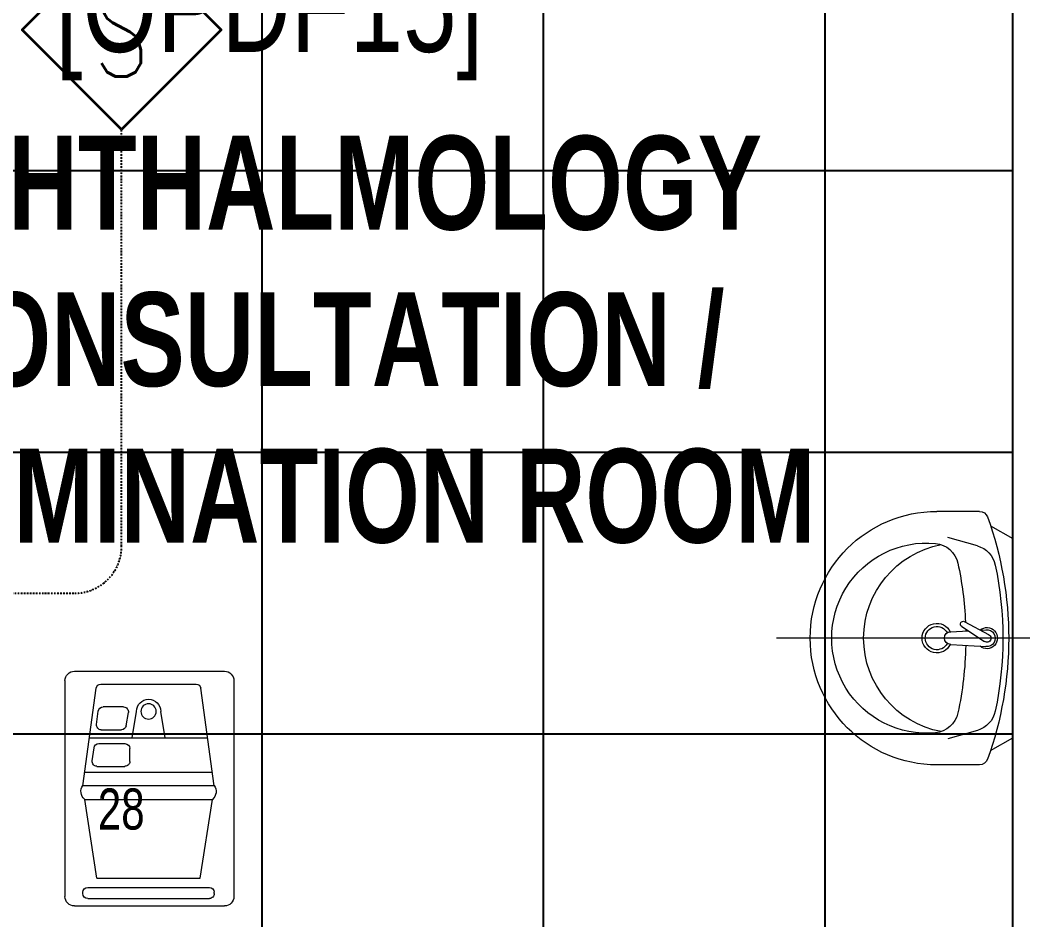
# Model space of a CAD drawing. Extents: x -12260 to 57327, y -29287 to 19916.
# Drawn here: x 18161 to 20312, y -12626 to -10710 of the extents above; entities that cross this region are included whole.
import ezdxf
from ezdxf.enums import TextEntityAlignment as Align

# ---------------------------------------------------------------- set-up
doc = ezdxf.new("R2010")
doc.units = 0
doc.header["$LTSCALE"] = 0.25
doc.linetypes.add('DASHDOT', pattern=[25.4, 12.7, -6.35, 0, -6.35])
for name, color, linetype, lineweight in [('01-First Floor$0$72_EGR_BASE_TEXT', 252, 'Continuous', 5), ('01-First Floor$0$72_EGR_EQP_TAG', 142, 'Continuous', 5), ('01-First Floor$0$LOADING', 253, 'Continuous', 5), ('01-First Floor$0$SANIT', 250, 'Continuous', 5), ('01-First Floor$0$Walls', 251, 'Continuous', 5), ('E-LITE-CLNG-CNDT', 6, 'DASHDOT', 35), ('F-ALRM-CLNG @ 100', 33, 'Continuous', 35), ('F-ALRM-CLNG-CNDT', 51, 'DASHDOT', 25)]:
    doc.layers.add(name, color=color, linetype=linetype, lineweight=lineweight)
doc.layers.add('01-First Floor$0$FALSE CEILING', color=251, linetype='Continuous')
doc.styles.add('01-First Floor$0$X3G_ENTITY_257CFD', font='swisscl.ttf', dxfattribs={"height": 200})
doc.styles.add('01-First Floor$0$X3G_ENTITY_9EC9', font='swisscl.ttf', dxfattribs={"height": 0.2})
doc.styles.add('01-First Floor$0$X3G_ENTITY_9F38', font='swisscl.ttf', dxfattribs={"height": 0.2})
doc.styles.add('DC_SIMPLEX', font='SIMPLEX.shx', dxfattribs={"width": 0.7})

# ---------------------------------------------------------------- blocks, each defined once
blk = doc.blocks.new('*X187')
at = {"color": 0}
for p, q in [((5, 3), (5, 3)), ((5, 3), (5, 3)), ((5, 3), (5, 3)), ((5, 3), (5, 3)), ((5, 3), (5, 3)), ((5, 3), (5, 3)), ((5, 3), (5, 3)), ((5, 3), (5, 3)), ((5, 3), (5, 3)), ((5, 3), (5, 3)), ((5, 3), (5, 3)), ((5, 3), (5, 3)), ((5, 3), (5, 3)), ((5, 3), (5, 3)), ((5, 3), (5, 3)), ((5, 3), (5, 3)), ((5, 3), (5, 3)), ((5, 3), (5, 3)), ((5, 3), (5, 3)), ((5, 3), (5, 3)), ((5, 3), (5, 3)), ((5, 3), (5, 3)), ((5, 3), (5, 3)), ((5, 3), (5, 3)), ((5, 3), (5, 3)), ((5, 3), (5, 3)), ((5, 3), (5, 3)), ((5, 3), (5, 3)), ((5, 3), (5, 3)), ((5, 3), (5, 3)), ((5, 3), (5, 3)), ((5, 3), (5, 3)), ((5, 3), (5, 3)), ((5, 3), (5, 3)), ((5, 3), (5, 3)), ((5, 3), (5, 3)), ((5, 3), (5, 3)), ((5, 3), (5, 3)), ((5, 3), (5, 3)), ((5, 3), (5, 3)), ((5, 3), (5, 3)), ((5, 3), (5, 3)), ((5, 3), (5, 3)), ((5, 3), (5, 3)), ((5, 3), (5, 3)), ((5, 3), (5, 3)), ((5, 3), (5, 3)), ((5, 3), (5, 3)), ((5, 3), (5, 3)), ((5, 3), (5, 3)), ((5, 3), (5, 3)), ((5, 3), (5, 3)), ((5, 3), (5, 3)), ((5, 3), (5, 3)), ((5, 3), (5, 3)), ((5, 3), (5, 3)), ((5, 3), (5, 3)), ((5, 3), (5, 3)), ((5, 3), (5, 3)), ((5, 3), (5, 3)), ((5, 3), (5, 3)), ((5, 3), (5, 3)), ((5, 3), (5, 3)), ((5, 3), (5, 3)), ((5, 3), (5, 3)), ((5, 3), (5, 3)), ((6, 3), (5, 3)), ((5, 3), (5, 3)), ((6, 3), (5, 3)), ((5, 3), (5, 3)), ((6, 3), (5, 3)), ((5, 3), (5, 3)), ((6, 3), (5, 3)), ((5, 3), (5, 3)), ((5, 3), (5, 3)), ((5, 3), (5, 3)), ((5, 3), (5, 3)), ((5, 3), (5, 3)), ((5, 3), (5, 3)), ((5, 3), (5, 3)), ((5, 3), (5, 3)), ((5, 3), (5, 3)), ((5, 3), (5, 3)), ((5, 3), (5, 3)), ((5, 3), (5, 3)), ((5, 3), (5, 3)), ((5, 3), (5, 3)), ((5, 3), (5, 3)), ((5, 3), (5, 3)), ((5, 3), (5, 3)), ((5, 3), (5, 3)), ((5, 3), (5, 3)), ((5, 3), (5, 3)), ((5, 3), (5, 3)), ((5, 3), (5, 3)), ((5, 3), (5, 3)), ((6, 3), (6, 3)), ((6, 3), (6, 3)), ((6, 3), (6, 3)), ((6, 3), (6, 3)), ((6, 3), (6, 3)), ((6, 3), (6, 3)), ((6, 3), (6, 3)), ((6, 3), (6, 3)), ((6, 3), (6, 3)), ((6, 3), (6, 3)), ((6, 3), (6, 3)), ((6, 3), (6, 3)), ((6, 3), (6, 3)), ((6, 3), (6, 3)), ((6, 3), (6, 3)), ((6, 3), (6, 3)), ((6, 3), (6, 3)), ((6, 3), (6, 3)), ((6, 3), (6, 3)), ((6, 3), (6, 3)), ((6, 3), (6, 3)), ((6, 3), (6, 3)), ((6, 3), (6, 3)), ((6, 3), (6, 3)), ((6, 3), (6, 3)), ((6, 3), (6, 3)), ((6, 3), (6, 3)), ((6, 3), (6, 3)), ((6, 3), (6, 3)), ((6, 3), (6, 3)), ((6, 3), (6, 3)), ((6, 3), (6, 3)), ((6, 3), (6, 3)), ((6, 3), (6, 3)), ((6, 3), (6, 3)), ((6, 3), (6, 3)), ((6, 3), (6, 3)), ((6, 3), (6, 3)), ((6, 3), (6, 3)), ((6, 3), (6, 3)), ((6, 3), (6, 3)), ((6, 3), (6, 3)), ((6, 3), (6, 3)), ((6, 3), (6, 3)), ((6, 3), (6, 3)), ((6, 3), (6, 3)), ((6, 3), (6, 3)), ((6, 3), (6, 3)), ((6, 3), (6, 3)), ((6, 3), (6, 3)), ((6, 3), (6, 3)), ((6, 3), (6, 3)), ((6, 3), (6, 3)), ((6, 3), (6, 3)), ((6, 3), (6, 3)), ((6, 3), (6, 3)), ((6, 3), (6, 3)), ((6, 3), (6, 3)), ((6, 3), (6, 3)), ((6, 3), (6, 3)), ((6, 3), (6, 3)), ((6, 3), (6, 3)), ((6, 3), (6, 3)), ((6, 3), (6, 3)), ((6, 3), (6, 3)), ((6, 3), (6, 3)), ((6, 3), (6, 3)), ((6, 3), (6, 3)), ((6, 3), (6, 3)), ((6, 3), (6, 3)), ((6, 3), (6, 3)), ((6, 3), (6, 3)), ((6, 3), (6, 3)), ((6, 3), (6, 3)), ((6, 3), (6, 3)), ((6, 3), (6, 3)), ((6, 3), (6, 3)), ((6, 3), (6, 3)), ((6, 3), (6, 3)), ((6, 3), (6, 3)), ((6, 3), (6, 3)), ((6, 3), (6, 3)), ((6, 3), (6, 3)), ((6, 3), (6, 3)), ((6, 3), (6, 3)), ((6, 3), (6, 3)), ((6, 3), (6, 3)), ((6, 3), (6, 3)), ((6, 3), (6, 3)), ((6, 3), (6, 3)), ((6, 3), (6, 3)), ((6, 3), (6, 3)), ((6, 3), (6, 3)), ((6, 3), (6, 3)), ((6, 3), (6, 3)), ((6, 3), (6, 3)), ((6, 3), (6, 3)), ((6, 3), (6, 3)), ((6, 3), (6, 3)), ((6, 3), (6, 3)), ((6, 3), (6, 3)), ((6, 3), (6, 3)), ((6, 3), (6, 3)), ((6, 3), (6, 3)), ((6, 3), (6, 3)), ((6, 3), (6, 3)), ((6, 3), (6, 3)), ((6, 3), (6, 3)), ((6, 3), (6, 3)), ((6, 3), (6, 3)), ((6, 3), (6, 3)), ((6, 3), (6, 3)), ((6, 3), (6, 3)), ((6, 3), (6, 3)), ((6, 3), (6, 3)), ((6, 3), (6, 3)), ((6, 3), (6, 3)), ((6, 3), (6, 3)), ((6, 3), (6, 3)), ((6, 3), (6, 3)), ((6, 3), (6, 3)), ((6, 3), (6, 3)), ((6, 3), (6, 3)), ((6, 3), (6, 3)), ((6, 3), (6, 3)), ((6, 3), (6, 3)), ((6, 3), (6, 3)), ((6, 3), (6, 3)), ((6, 3), (6, 3)), ((6, 3), (6, 3)), ((6, 3), (6, 3)), ((6, 3), (6, 3)), ((6, 3), (6, 3)), ((6, 3), (6, 3)), ((6, 3), (6, 3)), ((6, 3), (6, 3)), ((6, 3), (6, 3)), ((6, 3), (6, 3)), ((6, 3), (6, 3)), ((6, 3), (6, 3)), ((6, 3), (6, 3)), ((6, 3), (6, 3)), ((6, 3), (6, 3)), ((6, 3), (6, 3)), ((6, 3), (6, 3)), ((6, 3), (6, 3)), ((6, 3), (6, 3)), ((6, 3), (6, 3)), ((6, 3), (6, 3)), ((6, 3), (6, 3)), ((6, 3), (6, 3)), ((6, 3), (6, 3)), ((6, 3), (6, 3)), ((6, 3), (6, 3)), ((6, 3), (6, 3)), ((6, 3), (6, 3)), ((6, 3), (6, 3)), ((6, 3), (6, 3)), ((6, 3), (6, 3)), ((6, 3), (6, 3)), ((6, 3), (6, 3)), ((6, 3), (6, 3)), ((6, 3), (6, 3)), ((6, 3), (6, 3)), ((6, 3), (6, 3)), ((6, 3), (6, 3)), ((6, 3), (6, 3)), ((6, 3), (6, 3)), ((6, 3), (6, 3)), ((6, 3), (6, 3)), ((6, 3), (6, 3)), ((6, 3), (6, 3)), ((6, 3), (6, 3)), ((6, 3), (6, 3)), ((6, 3), (6, 3)), ((6, 3), (6, 3)), ((6, 3), (6, 3)), ((6, 3), (6, 3)), ((6, 3), (6, 3)), ((6, 3), (6, 3)), ((6, 3), (6, 3)), ((6, 3), (6, 3)), ((6, 3), (6, 3)), ((6, 3), (6, 3)), ((6, 3), (6, 3)), ((6, 3), (6, 3)), ((6, 3), (6, 3)), ((6, 3), (6, 3)), ((6, 3), (6, 3)), ((6, 3), (6, 3)), ((6, 3), (6, 3)), ((6, 3), (6, 3)), ((6, 3), (6, 3)), ((6, 3), (6, 3)), ((6, 3), (6, 3)), ((6, 3), (6, 3)), ((6, 3), (6, 3)), ((6, 3), (6, 3)), ((6, 3), (6, 3)), ((6, 3), (6, 3)), ((6, 3), (6, 3)), ((6, 3), (6, 3)), ((6, 3), (6, 3)), ((6, 3), (6, 3)), ((6, 3), (5, 3)), ((6, 3), (5, 3)), ((6, 3), (5, 3)), ((6, 3), (5, 3)), ((6, 3), (5, 3)), ((6, 3), (6, 3)), ((6, 3), (6, 3)), ((6, 3), (6, 3)), ((6, 3), (6, 3)), ((6, 3), (6, 3)), ((6, 3), (6, 3)), ((6, 3), (6, 3)), ((6, 3), (6, 3)), ((6, 3), (6, 3)), ((6, 3), (6, 3)), ((6, 3), (6, 3)), ((6, 3), (6, 3)), ((6, 3), (6, 3)), ((6, 3), (6, 3)), ((6, 3), (6, 3)), ((6, 3), (6, 3)), ((6, 3), (6, 3)), ((6, 3), (6, 3)), ((6, 3), (6, 3)), ((6, 3), (6, 3)), ((6, 3), (6, 3)), ((6, 3), (6, 3)), ((6, 3), (6, 3)), ((6, 3), (6, 3)), ((6, 3), (6, 3)), ((6, 3), (6, 3)), ((6, 3), (6, 3)), ((6, 3), (6, 3)), ((6, 3), (6, 3)), ((6, 3), (6, 3)), ((6, 3), (6, 3)), ((6, 3), (6, 3)), ((6, 3), (6, 3)), ((6, 3), (6, 3)), ((6, 3), (6, 3)), ((6, 3), (6, 3)), ((6, 3), (6, 3)), ((6, 3), (6, 3)), ((6, 3), (6, 3)), ((6, 3), (6, 3)), ((6, 3), (6, 3)), ((6, 3), (6, 3)), ((6, 3), (6, 3)), ((6, 3), (6, 3)), ((6, 3), (6, 3)), ((6, 3), (6, 3)), ((6, 3), (6, 3)), ((6, 3), (6, 3)), ((6, 3), (6, 3)), ((6, 3), (6, 3)), ((6, 3), (6, 3)), ((6, 3), (6, 3)), ((6, 3), (6, 3)), ((6, 3), (6, 3)), ((6, 3), (6, 3)), ((6, 3), (6, 3)), ((6, 3), (6, 3)), ((6, 3), (6, 3)), ((6, 3), (6, 3)), ((6, 3), (6, 3)), ((6, 3), (6, 3)), ((6, 3), (6, 3)), ((6, 3), (6, 3)), ((6, 3), (6, 3)), ((6, 3), (6, 3)), ((6, 3), (6, 3)), ((6, 3), (6, 3)), ((6, 3), (6, 3)), ((6, 3), (6, 3)), ((6, 3), (6, 3)), ((6, 3), (6, 3)), ((6, 3), (6, 3)), ((6, 3), (6, 3)), ((6, 3), (6, 3)), ((6, 3), (6, 3)), ((6, 3), (6, 3)), ((6, 3), (6, 3)), ((6, 3), (6, 3)), ((6, 3), (6, 3)), ((6, 3), (6, 3)), ((6, 3), (6, 3)), ((6, 3), (6, 3)), ((6, 3), (6, 3)), ((6, 3), (6, 3)), ((6, 3), (6, 3)), ((6, 3), (6, 3)), ((6, 3), (6, 3)), ((6, 3), (6, 3)), ((6, 3), (6, 3)), ((6, 3), (6, 3)), ((6, 3), (6, 3)), ((6, 3), (6, 3)), ((6, 3), (6, 3)), ((6, 3), (6, 3)), ((6, 3), (6, 3)), ((6, 3), (6, 3)), ((6, 3), (6, 3)), ((6, 3), (6, 3)), ((6, 3), (6, 3)), ((6, 3), (6, 3)), ((6, 3), (6, 3)), ((6, 3), (6, 3)), ((6, 3), (6, 3)), ((6, 3), (6, 3)), ((6, 3), (6, 3)), ((6, 3), (6, 3)), ((6, 3), (6, 3)), ((6, 3), (6, 3)), ((6, 3), (6, 3)), ((6, 3), (6, 3)), ((6, 3), (6, 3)), ((6, 3), (6, 3)), ((6, 3), (6, 3)), ((6, 3), (6, 3)), ((6, 3), (6, 3)), ((6, 3), (6, 3)), ((6, 3), (6, 3)), ((6, 3), (6, 3)), ((6, 3), (6, 3)), ((6, 3), (6, 3)), ((6, 3), (6, 3)), ((6, 3), (6, 3)), ((6, 3), (6, 3)), ((6, 3), (6, 3)), ((6, 3), (6, 3)), ((6, 3), (6, 3)), ((6, 3), (6, 3)), ((6, 3), (6, 3)), ((6, 3), (6, 3)), ((6, 3), (6, 3)), ((6, 3), (6, 3)), ((6, 3), (6, 3)), ((6, 3), (6, 3)), ((6, 3), (6, 3)), ((6, 3), (6, 3)), ((6, 3), (6, 3)), ((6, 3), (6, 3)), ((6, 3), (6, 3)), ((6, 3), (6, 3)), ((6, 3), (6, 3)), ((6, 3), (6, 3)), ((6, 3), (6, 3)), ((6, 3), (6, 3)), ((6, 3), (6, 3)), ((6, 3), (6, 3)), ((6, 3), (6, 3)), ((6, 3), (6, 3)), ((6, 3), (6, 3)), ((6, 3), (6, 3)), ((6, 3), (6, 3)), ((6, 3), (6, 3)), ((6, 3), (6, 3)), ((6, 3), (6, 3)), ((6, 3), (6, 3)), ((6, 3), (6, 3)), ((6, 3), (6, 3)), ((6, 3), (6, 3)), ((6, 3), (6, 3)), ((6, 3), (6, 3)), ((6, 3), (6, 3)), ((6, 3), (6, 3)), ((6, 3), (6, 3)), ((6, 3), (6, 3)), ((6, 3), (6, 3)), ((6, 3), (6, 3)), ((6, 3), (6, 3)), ((6, 3), (6, 3)), ((6, 3), (6, 3)), ((6, 3), (6, 3)), ((6, 3), (6, 3)), ((6, 3), (6, 3)), ((6, 3), (6, 3)), ((6, 3), (6, 3)), ((6, 3), (6, 3)), ((6, 3), (6, 3)), ((6, 3), (6, 3)), ((6, 3), (6, 3)), ((6, 3), (6, 3)), ((6, 3), (6, 3)), ((6, 3), (6, 3)), ((6, 3), (6, 3)), ((6, 3), (6, 3)), ((6, 3), (6, 3)), ((6, 3), (6, 3)), ((6, 3), (6, 3)), ((6, 3), (6, 3)), ((6, 3), (6, 3)), ((6, 3), (6, 3)), ((6, 3), (6, 3)), ((6, 3), (6, 3)), ((6, 3), (6, 3)), ((6, 3), (6, 3)), ((6, 3), (6, 3)), ((6, 3), (6, 3)), ((6, 3), (6, 3)), ((6, 3), (6, 3)), ((6, 3), (6, 3)), ((6, 3), (6, 3)), ((6, 3), (6, 3)), ((6, 3), (6, 3)), ((6, 3), (6, 3)), ((6, 3), (6, 3)), ((6, 3), (6, 3)), ((6, 3), (6, 3)), ((6, 3), (6, 3)), ((6, 3), (6, 3)), ((6, 3), (6, 3)), ((6, 3), (6, 3)), ((6, 3), (6, 3)), ((6, 3), (6, 3)), ((6, 3), (6, 3)), ((6, 3), (6, 3)), ((6, 3), (6, 3)), ((6, 3), (6, 3)), ((6, 3), (6, 3)), ((6, 3), (6, 3)), ((6, 3), (6, 3)), ((6, 3), (6, 3)), ((6, 3), (6, 3)), ((6, 3), (6, 3)), ((6, 3), (6, 3)), ((6, 3), (6, 3)), ((6, 3), (6, 3)), ((6, 3), (6, 3)), ((6, 3), (6, 3)), ((6, 3), (6, 3)), ((6, 3), (6, 3)), ((6, 3), (6, 3)), ((6, 3), (6, 3)), ((6, 3), (6, 3)), ((6, 3), (6, 3)), ((6, 3), (6, 3)), ((6, 3), (6, 3)), ((6, 3), (6, 3)), ((6, 3), (6, 3)), ((6, 3), (6, 3)), ((6, 3), (6, 3)), ((6, 3), (6, 3)), ((6, 3), (6, 3)), ((6, 3), (6, 3)), ((6, 3), (6, 3)), ((6, 3), (6, 3)), ((6, 3), (6, 3)), ((6, 3), (6, 3)), ((6, 3), (6, 3)), ((6, 3), (6, 3)), ((6, 3), (6, 3)), ((6, 3), (6, 3)), ((6, 3), (6, 3)), ((6, 3), (6, 3)), ((6, 3), (6, 3)), ((6, 3), (6, 3)), ((6, 3), (6, 3)), ((6, 3), (6, 3)), ((6, 3), (6, 3)), ((6, 3), (6, 3)), ((6, 3), (6, 3)), ((6, 3), (6, 3)), ((6, 3), (6, 3)), ((6, 3), (6, 3)), ((6, 3), (6, 3)), ((6, 3), (6, 3)), ((6, 3), (6, 3)), ((6, 3), (6, 3)), ((6, 3), (6, 3)), ((6, 3), (6, 3)), ((6, 3), (6, 3)), ((6, 3), (6, 3)), ((6, 3), (6, 3)), ((6, 3), (6, 3)), ((6, 3), (6, 3)), ((6, 3), (6, 3)), ((6, 3), (6, 3)), ((6, 3), (6, 3)), ((6, 3), (6, 3)), ((6, 3), (6, 3)), ((6, 3), (6, 3)), ((6, 3), (6, 3)), ((6, 3), (6, 3)), ((6, 3), (6, 3)), ((6, 3), (6, 3)), ((6, 3), (6, 3)), ((6, 3), (6, 3)), ((6, 3), (6, 3)), ((6, 3), (6, 3)), ((6, 3), (6, 3)), ((6, 3), (6, 3)), ((6, 3), (6, 3)), ((6, 3), (6, 3)), ((6, 3), (6, 3)), ((6, 3), (6, 3)), ((6, 3), (6, 3)), ((6, 3), (6, 3)), ((6, 3), (6, 3)), ((6, 3), (6, 3)), ((6, 3), (6, 3)), ((6, 3), (6, 3)), ((6, 3), (6, 3)), ((6, 3), (6, 3)), ((6, 3), (6, 3)), ((6, 3), (6, 3)), ((6, 3), (6, 3)), ((6, 3), (6, 3)), ((6, 3), (6, 3)), ((6, 3), (6, 3)), ((6, 3), (6, 3)), ((6, 3), (6, 3)), ((6, 3), (6, 3)), ((6, 3), (6, 3)), ((6, 3), (6, 3)), ((6, 3), (6, 3)), ((6, 3), (6, 3)), ((6, 3), (6, 3)), ((6, 3), (6, 3)), ((6, 3), (6, 3)), ((6, 3), (6, 3)), ((6, 3), (6, 3))]:
    blk.add_line(p, q, dxfattribs=at)
blk = doc.blocks.new('*X188')
at = {"color": 0}
for p, q in [((13, 1), (13, 1)), ((13, 1), (13, 1)), ((13, 1), (13, 1)), ((13, 1), (13, 1)), ((13, 1), (13, 1)), ((13, 1), (13, 1)), ((13, 1), (13, 1)), ((13, 1), (13, 1)), ((13, 1), (13, 1)), ((13, 1), (13, 1)), ((13, 1), (13, 1)), ((13, 1), (13, 1)), ((13, 1), (13, 1)), ((13, 1), (13, 1)), ((13, 1), (13, 1)), ((13, 1), (14, 1)), ((13, 1), (14, 1)), ((13, 1), (14, 1)), ((13, 1), (13, 1)), ((13, 1), (13, 1)), ((13, 1), (13, 1)), ((13, 1), (13, 1)), ((13, 1), (13, 1)), ((13, 1), (13, 1)), ((13, 1), (13, 1)), ((13, 1), (13, 1)), ((13, 1), (13, 1)), ((13, 1), (13, 1)), ((13, 1), (13, 1)), ((13, 1), (13, 1)), ((13, 1), (13, 1)), ((13, 1), (13, 1)), ((13, 1), (13, 1)), ((13, 1), (13, 1)), ((13, 1), (13, 1)), ((13, 1), (13, 1)), ((13, 1), (13, 1)), ((13, 1), (13, 1)), ((13, 1), (13, 1)), ((13, 1), (13, 1)), ((13, 1), (13, 1)), ((13, 1), (13, 1)), ((13, 1), (13, 1)), ((13, 1), (13, 1)), ((13, 1), (13, 1)), ((13, 1), (13, 1)), ((13, 1), (13, 1)), ((13, 1), (13, 1)), ((13, 1), (13, 1)), ((13, 1), (13, 1)), ((13, 1), (13, 1)), ((13, 1), (13, 1)), ((13, 1), (13, 1)), ((13, 1), (13, 1)), ((13, 1), (13, 1)), ((13, 1), (13, 1)), ((13, 1), (13, 1)), ((13, 1), (13, 1)), ((13, 1), (13, 1)), ((13, 1), (13, 1)), ((13, 1), (13, 1)), ((13, 1), (13, 1)), ((13, 1), (13, 1)), ((13, 1), (13, 1)), ((13, 1), (13, 1)), ((13, 1), (13, 1)), ((13, 1), (13, 1)), ((13, 1), (13, 1)), ((13, 1), (13, 1)), ((13, 1), (13, 1)), ((13, 1), (13, 1)), ((13, 1), (13, 1)), ((13, 1), (13, 1)), ((13, 1), (13, 1)), ((13, 1), (13, 1)), ((13, 1), (13, 1)), ((13, 1), (13, 1)), ((13, 1), (13, 1)), ((13, 1), (13, 1)), ((13, 1), (13, 1)), ((13, 1), (13, 1)), ((13, 1), (13, 1)), ((13, 1), (13, 1)), ((13, 1), (13, 1)), ((13, 1), (13, 1)), ((13, 1), (13, 1)), ((13, 1), (13, 1)), ((13, 1), (13, 1)), ((13, 1), (13, 1)), ((13, 1), (13, 1)), ((13, 1), (13, 1)), ((13, 1), (13, 1)), ((13, 1), (13, 1)), ((13, 1), (13, 1)), ((13, 1), (13, 1)), ((13, 1), (13, 1)), ((13, 1), (13, 1)), ((13, 1), (13, 1)), ((13, 1), (13, 1)), ((13, 1), (13, 1)), ((13, 1), (13, 1)), ((13, 1), (13, 1)), ((13, 1), (13, 1)), ((13, 1), (13, 1)), ((13, 1), (13, 1)), ((13, 1), (13, 1)), ((13, 1), (13, 1)), ((13, 1), (13, 1)), ((13, 1), (13, 1)), ((13, 1), (13, 1)), ((13, 1), (13, 1)), ((13, 1), (13, 1)), ((13, 1), (13, 1)), ((13, 1), (13, 1)), ((13, 1), (13, 1)), ((13, 1), (13, 1)), ((13, 1), (13, 1)), ((13, 1), (13, 1)), ((13, 1), (13, 1)), ((13, 1), (13, 1)), ((13, 1), (13, 1)), ((13, 1), (13, 1)), ((13, 1), (13, 1)), ((13, 1), (14, 1)), ((13, 0), (13, 0)), ((13, 0), (13, 0)), ((13, 0), (13, 0)), ((13, 0), (13, 0)), ((13, 0), (13, 0)), ((13, 0), (13, 0)), ((13, 0), (13, 0)), ((13, 0), (13, 0)), ((13, 0), (13, 0)), ((13, 0), (13, 0)), ((13, 0), (13, 0)), ((13, 0), (13, 0)), ((13, 0), (13, 0)), ((13, 0), (13, 0)), ((13, 0), (13, 0)), ((13, 0), (13, 0)), ((13, 0), (13, 0)), ((13, 0), (13, 0)), ((13, 0), (13, 0)), ((13, 0), (13, 0)), ((13, 0), (13, 0)), ((13, 0), (13, 0)), ((13, 0), (13, 0)), ((13, 0), (13, 0)), ((13, 0), (13, 0)), ((13, 0), (13, 0)), ((13, 0), (13, 0)), ((13, 0), (13, 0)), ((13, 0), (13, 0)), ((13, 0), (13, 0)), ((13, 0), (13, 0)), ((13, 0), (13, 0)), ((13, 0), (13, 0)), ((13, 0), (13, 0)), ((13, 0), (13, 0)), ((13, 0), (13, 0)), ((13, 0), (13, 0)), ((13, 0), (13, 0)), ((13, 0), (13, 0)), ((13, 0), (13, 0)), ((13, 0), (13, 0)), ((13, 0), (13, 0)), ((13, 0), (13, 0)), ((13, 0), (13, 0)), ((13, 0), (13, 0)), ((13, 0), (13, 0)), ((13, 0), (13, 0)), ((13, 0), (13, 0)), ((13, 0), (14, 0)), ((13, 0), (14, 0)), ((13, 0), (13, 0)), ((13, 0), (14, 0)), ((14, 1), (14, 1)), ((14, 1), (14, 1)), ((14, 1), (14, 1)), ((14, 1), (14, 1)), ((14, 1), (14, 1)), ((14, 1), (14, 1)), ((14, 1), (14, 1)), ((14, 1), (14, 1)), ((14, 1), (14, 1)), ((14, 1), (14, 1)), ((14, 1), (14, 1)), ((14, 1), (14, 1)), ((14, 1), (14, 1)), ((14, 1), (14, 1)), ((14, 1), (14, 1)), ((14, 1), (14, 1)), ((14, 1), (14, 1)), ((14, 1), (14, 1)), ((14, 1), (14, 1)), ((14, 1), (14, 1)), ((14, 1), (14, 1)), ((14, 1), (14, 1)), ((14, 1), (14, 1)), ((14, 1), (14, 1)), ((14, 1), (14, 1)), ((14, 1), (14, 1)), ((14, 1), (14, 1)), ((14, 1), (14, 1)), ((14, 1), (14, 1)), ((14, 1), (14, 1)), ((14, 1), (14, 1)), ((14, 1), (14, 1)), ((14, 1), (14, 1)), ((14, 1), (14, 1)), ((14, 1), (14, 1)), ((14, 1), (14, 1)), ((14, 1), (14, 1)), ((14, 1), (14, 1)), ((14, 1), (14, 1)), ((14, 1), (14, 1)), ((14, 1), (14, 1)), ((14, 1), (14, 1)), ((14, 1), (14, 1)), ((14, 1), (14, 1)), ((14, 1), (14, 1)), ((14, 1), (14, 1)), ((14, 1), (14, 1)), ((14, 1), (14, 1)), ((14, 1), (14, 1)), ((14, 1), (14, 1)), ((14, 1), (14, 1)), ((14, 1), (14, 1)), ((14, 1), (14, 1)), ((14, 1), (14, 1)), ((14, 1), (14, 1)), ((14, 1), (14, 1)), ((14, 1), (14, 1)), ((14, 1), (14, 1)), ((14, 1), (14, 1)), ((14, 1), (14, 1)), ((14, 1), (14, 1)), ((14, 1), (14, 1)), ((14, 1), (14, 1)), ((14, 1), (14, 1)), ((14, 1), (14, 1)), ((14, 1), (14, 1)), ((14, 1), (14, 1)), ((14, 1), (14, 1)), ((14, 1), (14, 1)), ((14, 1), (14, 1)), ((14, 1), (14, 1)), ((14, 1), (14, 1)), ((14, 1), (14, 1)), ((14, 1), (14, 1)), ((14, 1), (14, 1)), ((14, 1), (14, 1)), ((14, 1), (14, 1)), ((14, 1), (14, 1)), ((14, 1), (14, 1)), ((14, 1), (14, 1)), ((14, 1), (14, 1)), ((14, 1), (14, 1)), ((14, 1), (14, 1)), ((14, 1), (14, 1)), ((14, 1), (14, 1)), ((14, 1), (14, 1)), ((14, 1), (14, 1)), ((14, 1), (14, 1)), ((14, 1), (14, 1)), ((14, 1), (14, 1)), ((14, 1), (14, 1)), ((14, 1), (14, 1)), ((14, 1), (14, 1)), ((14, 1), (14, 1)), ((14, 0), (14, 0)), ((14, 0), (14, 0)), ((14, 0), (14, 0)), ((14, 0), (14, 0)), ((14, 0), (14, 0)), ((14, 0), (14, 0)), ((14, 0), (14, 0)), ((14, 0), (14, 0)), ((14, 0), (14, 0)), ((14, 0), (14, 0)), ((14, 0), (14, 0)), ((14, 0), (14, 0)), ((14, 0), (14, 0)), ((14, 0), (14, 0)), ((14, 0), (14, 0)), ((14, 0), (14, 0)), ((14, 0), (14, 0)), ((14, 0), (14, 0)), ((14, 0), (14, 0)), ((14, 0), (14, 0)), ((14, 0), (14, 0)), ((14, 0), (14, 0)), ((14, 0), (14, 0)), ((14, 0), (14, 0)), ((14, 0), (14, 0)), ((14, 0), (14, 0)), ((14, 0), (14, 0)), ((14, 0), (14, 0)), ((14, 0), (14, 0)), ((14, 0), (14, 0)), ((14, 0), (14, 0)), ((14, 0), (14, 0)), ((14, 0), (14, 0)), ((14, 0), (14, 0)), ((14, 0), (14, 0)), ((14, 0), (14, 0)), ((14, 0), (14, 0)), ((14, 0), (14, 0)), ((14, 0), (14, 0)), ((14, 0), (14, 0)), ((14, 0), (14, 0)), ((14, 0), (14, 0)), ((14, 0), (14, 0)), ((14, 0), (14, 0)), ((14, 0), (14, 0)), ((14, 0), (14, 0)), ((14, 0), (14, 0)), ((14, 0), (14, 0)), ((13, 0), (13, 0)), ((13, 0), (14, 0)), ((13, 0), (13, 0)), ((13, 0), (14, 0)), ((13, 0), (13, 0)), ((13, 0), (14, 0)), ((13, 0), (13, 0)), ((13, 0), (13, 0)), ((13, 0), (13, 0)), ((13, 0), (13, 0)), ((13, 0), (14, 0)), ((13, 0), (13, 0)), ((13, 0), (14, 0)), ((13, 0), (13, 0)), ((13, 0), (14, 0)), ((13, 0), (13, 0)), ((13, 0), (14, 0)), ((13, 0), (13, 0)), ((13, 0), (14, 0)), ((13, 0), (13, 0)), ((13, 0), (14, 0)), ((13, 0), (13, 0)), ((13, 0), (14, 0)), ((13, 0), (13, 0)), ((13, 0), (13, 0)), ((13, 0), (13, 0)), ((13, 0), (14, 0)), ((13, 0), (13, 0)), ((13, 0), (14, 0)), ((13, 0), (13, 0)), ((13, 0), (14, 0)), ((13, 0), (13, 0)), ((13, 0), (14, 0)), ((13, 0), (13, 0)), ((13, 0), (13, 0)), ((13, 0), (13, 0)), ((13, 0), (13, 0)), ((13, 0), (13, 0)), ((13, 0), (13, 0)), ((13, 0), (13, 0)), ((13, 0), (13, 0)), ((13, 0), (13, 0)), ((13, 0), (13, 0)), ((13, 0), (13, 0)), ((13, 0), (13, 0)), ((13, 0), (13, 0)), ((13, 0), (13, 0)), ((13, 0), (13, 0)), ((13, 0), (13, 0)), ((13, 0), (13, 0)), ((13, 0), (13, 0)), ((13, 0), (13, 0)), ((13, 0), (13, 0)), ((13, 0), (13, 0)), ((13, 0), (13, 0)), ((13, 0), (13, 0)), ((13, 0), (13, 0)), ((13, 0), (13, 0)), ((13, 0), (13, 0)), ((13, 0), (13, 0)), ((13, 0), (13, 0)), ((13, 0), (13, 0)), ((13, 0), (13, 0)), ((13, 0), (13, 0)), ((13, -1), (13, -1)), ((13, -1), (13, -1)), ((13, -1), (13, -1)), ((13, -1), (13, -1)), ((13, -1), (13, -1)), ((13, -1), (14, -1)), ((13, -1), (13, -1)), ((14, 0), (14, 0)), ((14, 0), (14, 0)), ((14, 0), (14, 0)), ((14, 0), (14, 0)), ((14, 0), (14, 0)), ((14, 0), (14, 0)), ((14, 0), (14, 0)), ((14, 0), (14, 0)), ((14, 0), (14, 0)), ((14, 0), (14, 0)), ((14, 0), (14, 0)), ((14, 0), (14, 0)), ((14, 0), (14, 0)), ((14, 0), (14, 0)), ((14, 0), (14, 0)), ((13, 0), (14, 0)), ((14, 0), (14, 0)), ((14, 0), (14, 0)), ((14, 0), (14, 0)), ((14, 0), (14, 0)), ((14, 0), (14, 0)), ((14, 0), (14, 0)), ((14, 0), (14, 0)), ((14, 0), (14, 0)), ((14, 0), (14, 0)), ((14, 0), (14, 0)), ((14, 0), (14, 0)), ((14, 0), (14, 0)), ((14, 0), (14, 0)), ((14, 0), (14, 0)), ((14, 0), (14, 0)), ((14, 0), (14, 0)), ((14, 0), (14, 0)), ((14, 0), (14, 0)), ((14, 0), (14, 0)), ((14, 0), (14, 0)), ((14, 0), (14, 0)), ((14, 0), (14, 0)), ((14, 0), (14, 0)), ((14, 0), (14, 0)), ((14, 0), (14, 0)), ((14, 0), (14, 0)), ((14, 0), (14, 0)), ((14, 0), (14, 0)), ((14, 0), (14, 0)), ((14, 0), (14, 0)), ((14, 0), (14, 0)), ((14, 0), (14, 0)), ((14, 0), (14, 0)), ((14, 0), (14, 0)), ((14, -1), (14, -1)), ((14, -1), (14, -1)), ((14, -1), (14, -1)), ((14, -1), (14, -1)), ((14, -1), (14, -1))]:
    blk.add_line(p, q, dxfattribs=at)
blk = doc.blocks.new('01-First Floor$0$ME13380B-P')
for p, q in [((-0.16, 0.5), (0.16, 0.5)), ((-0.18, 0.02), (-0.18, 0.48)), ((-0.1418, 0.4738), (-0.1418, 0.4709)), ((-0.1316, 0.484), (0.1279, 0.484)), ((0.1382, 0.4738), (0.1382, 0.4709)), ((0.18, 0.02), (0.18, 0.48)), ((-0.1316, 0.4607), (0.1279, 0.4607)), ((-0.1121, 0.4407), (-0.1379, 0.2729)), ((-0.1121, 0.4407), (0.1084, 0.4407)), ((0.1084, 0.4407), (0.1342, 0.2729)), ((-0.1379, 0.2729), (0.1342, 0.2729)), ((-0.1418, 0.244), (-0.1133, 0.0362)), ((-0.1417, 0.2432), (0.138, 0.2432)), ((0.1382, 0.244), (0.1096, 0.0362)), ((-0.1379, 0.2151), (0.1342, 0.2151)), ((-0.1118, 0.2026), (-0.0521, 0.2026)), ((-0.122, 0.1909), (-0.1181, 0.163)), ((-0.0418, 0.1923), (-0.0418, 0.1644)), ((-0.108, 0.1541), (-0.0521, 0.1541)), ((-0.1278, 0.1416), (0.1241, 0.1416)), ((-0.0371, 0.1416), (-0.0277, 0.0855)), ((0.0334, 0.1416), (0.024, 0.0855)), ((-0.1128, 0.1131), (-0.1089, 0.0849)), ((-0.1026, 0.1248), (-0.0597, 0.1248)), ((-0.0496, 0.1162), (-0.0448, 0.088)), ((-0.0549, 0.076), (-0.0988, 0.076)), ((-0.1032, 0.0273), (0.0995, 0.0273)), ((-0.16, 0), (0.16, 0))]:
    blk.add_line(p, q)
for points in [[(0.1084, 0.4407), (0.1084, 0.4407), (0.1084, 0.4407), (0.1084, 0.4407), (0.1084, 0.4407), (0.1084, 0.4407), (0.1084, 0.4407), (0.1084, 0.4407), (0.1084, 0.4407), (0.1084, 0.4407), (0.1084, 0.4407), (0.1084, 0.4407), (0.1084, 0.4407), (0.1084, 0.4407), (0.1084, 0.4407), (0.1084, 0.4407), (0.1084, 0.4407), (0.1084, 0.4407), (0.1084, 0.4407), (0.1084, 0.4407), (0.1084, 0.4407), (0.1084, 0.4407), (0.1084, 0.4407), (0.1084, 0.4407), (0.1084, 0.4407), (0.1084, 0.4407), (0.1084, 0.4407), (0.1084, 0.4407), (0.1084, 0.4407), (0.1084, 0.4407), (0.1084, 0.4407), (0.1084, 0.4407), (0.1084, 0.4407), (0.1084, 0.4407), (0.1084, 0.4407), (0.1084, 0.4407), (0.1084, 0.4407), (0.1084, 0.4407), (0.1084, 0.4407), (0.1084, 0.4407), (0.1084, 0.4407), (0.1084, 0.4407), (0.1084, 0.4407), (0.1084, 0.4407), (0.1084, 0.4407), (0.1084, 0.4407), (0.1084, 0.4407), (0.1084, 0.4407), (0.1084, 0.4407), (0.1084, 0.4407), (0.1084, 0.4407), (0.1084, 0.4407), (0.1084, 0.4407), (0.1084, 0.4407), (0.1084, 0.4407), (0.1084, 0.4407), (0.1084, 0.4407), (0.1084, 0.4407), (0.1084, 0.4407), (0.1084, 0.4407), (0.1084, 0.4407), (0.1084, 0.4407), (0.1084, 0.4407), (0.1084, 0.4407), (0.1084, 0.4407), (0.1084, 0.4407), (0.1084, 0.4407), (0.1084, 0.4407), (0.1084, 0.4407), (0.1084, 0.4407), (0.1084, 0.4407), (0.1084, 0.4407), (0.1084, 0.4407), (0.1084, 0.4407), (0.1084, 0.4407), (0.1084, 0.4407), (0.1084, 0.4407), (0.1084, 0.4407), (0.1084, 0.4407), (0.1084, 0.4407), (0.1084, 0.4407), (0.1084, 0.4407), (0.1084, 0.4407), (0.1084, 0.4407), (0.1084, 0.4407), (0.1084, 0.4407), (0.1084, 0.4407), (0.1084, 0.4407), (0.1084, 0.4407), (0.1084, 0.4407), (0.1084, 0.4407), (0.1084, 0.4407), (0.1084, 0.4407), (0.1084, 0.4407), (0.1084, 0.4407), (0.1084, 0.4407), (0.1084, 0.4407), (0.1084, 0.4407), (0.1084, 0.4407), (0.1084, 0.4407), (0.1084, 0.4407), (0.1084, 0.4407), (0.1084, 0.4407), (0.1084, 0.4407), (0.1084, 0.4407), (0.1084, 0.4407), (0.1084, 0.4407), (0.1084, 0.4407), (0.1084, 0.4407), (0.1084, 0.4407), (0.1084, 0.4407), (0.1084, 0.4407), (0.1084, 0.4407), (0.1084, 0.4407), (0.1084, 0.4407), (0.1084, 0.4407), (0.1084, 0.4407), (0.1084, 0.4407), (0.1084, 0.4407), (0.1084, 0.4407), (0.1084, 0.4407), (0.1084, 0.4407), (0.1084, 0.4407), (0.1084, 0.4407), (0.1084, 0.4407), (0.1084, 0.4407), (0.1084, 0.4407), (0.1084, 0.4407), (0.1084, 0.4407), (0.1084, 0.4407), (0.1084, 0.4407), (0.1084, 0.4407), (0.1084, 0.4407), (0.1084, 0.4407), (0.1084, 0.4407), (0.1084, 0.4407), (0.1084, 0.4407), (0.1084, 0.4407), (0.1084, 0.4407), (0.1084, 0.4407), (0.1084, 0.4407), (0.1084, 0.4407), (0.1084, 0.4407), (0.1084, 0.4407), (0.1084, 0.4407), (0.1084, 0.4407), (0.1084, 0.4407), (0.1084, 0.4407), (0.1084, 0.4407), (0.1084, 0.4407), (0.1084, 0.4407), (0.1084, 0.4407), (0.1084, 0.4407), (0.1084, 0.4407), (0.1084, 0.4407), (0.1084, 0.4407), (0.1084, 0.4407), (0.1084, 0.4407), (0.1084, 0.4407), (0.1084, 0.4407), (0.1084, 0.4407), (0.1084, 0.4407), (0.1084, 0.4407), (0.1084, 0.4407), (0.1084, 0.4407), (0.1084, 0.4407), (0.1084, 0.4407), (0.1084, 0.4407), (0.1084, 0.4407), (0.1084, 0.4407), (0.1084, 0.4407), (0.1084, 0.4407), (0.1084, 0.4407), (0.1084, 0.4407), (0.1084, 0.4407), (0.1084, 0.4407), (0.1084, 0.4407), (0.1084, 0.4407), (0.1084, 0.4407), (0.1084, 0.4407), (0.1084, 0.4407), (0.1084, 0.4407), (0.1084, 0.4407), (0.1084, 0.4407), (0.1084, 0.4407), (0.1084, 0.4407), (0.1084, 0.4407), (0.1084, 0.4407), (0.1084, 0.4407), (0.1084, 0.4407), (0.1084, 0.4407), (0.1084, 0.4407), (0.1084, 0.4407), (0.1084, 0.4407), (0.1084, 0.4407), (0.1084, 0.4407), (0.1084, 0.4407), (0.1084, 0.4407), (0.1084, 0.4407), (0.1084, 0.4407), (0.1084, 0.4407), (0.1084, 0.4407), (0.1084, 0.4407), (0.1084, 0.4407), (0.1084, 0.4407), (0.1084, 0.4407), (0.1084, 0.4407), (0.1084, 0.4407), (0.1084, 0.4407), (0.1084, 0.4407), (0.1084, 0.4407), (0.1084, 0.4407), (0.1084, 0.4407), (0.1084, 0.4407), (0.1084, 0.4407), (0.1084, 0.4407), (0.1084, 0.4407), (0.1084, 0.4407), (0.1084, 0.4407), (0.1084, 0.4407), (0.1084, 0.4407), (0.1084, 0.4407), (0.1084, 0.4407), (0.1084, 0.4407), (0.1084, 0.4407), (0.1084, 0.4407), (0.1084, 0.4407), (0.1084, 0.4407), (0.1084, 0.4407), (0.1084, 0.4407), (0.1084, 0.4407), (0.1084, 0.4407), (0.1084, 0.4407), (0.1084, 0.4407), (0.1084, 0.4407), (0.1084, 0.4407), (0.1084, 0.4407), (0.1084, 0.4407), (0.1084, 0.4407), (0.1084, 0.4407), (0.1084, 0.4407), (0.1084, 0.4407), (0.1084, 0.4407), (0.1084, 0.4407), (0.1084, 0.4407), (0.1084, 0.4407), (0.1084, 0.4407), (0.1084, 0.4407), (0.1084, 0.4407), (0.1084, 0.4407), (0.1084, 0.4407), (0.1084, 0.4407), (0.1084, 0.4407), (0.1084, 0.4407), (0.1084, 0.4407), (0.1084, 0.4407), (0.1084, 0.4407), (0.1084, 0.4407), (0.1084, 0.4407), (0.1084, 0.4407), (0.1084, 0.4407), (0.1084, 0.4407), (0.1084, 0.4407), (0.1084, 0.4407), (0.1084, 0.4407), (0.1084, 0.4407), (0.1084, 0.4407), (0.1084, 0.4407), (0.1084, 0.4407), (0.1084, 0.4407), (0.1084, 0.4407), (0.1084, 0.4407), (0.1084, 0.4407), (0.1084, 0.4407), (0.1084, 0.4407), (0.1084, 0.4407), (0.1084, 0.4407)], [(0.1084, 0.4407), (0.1084, 0.4407), (0.1084, 0.4407), (0.1084, 0.4407), (0.1084, 0.4407), (0.1084, 0.4407), (0.1084, 0.4407), (0.1084, 0.4407), (0.1084, 0.4407), (0.1084, 0.4407), (0.1084, 0.4407), (0.1084, 0.4407), (0.1084, 0.4407), (0.1084, 0.4407), (0.1084, 0.4407), (0.1084, 0.4407), (0.1084, 0.4407), (0.1084, 0.4407), (0.1084, 0.4407), (0.1084, 0.4407), (0.1084, 0.4407), (0.1084, 0.4407), (0.1084, 0.4407), (0.1084, 0.4407), (0.1084, 0.4407), (0.1084, 0.4407), (0.1084, 0.4407), (0.1084, 0.4407), (0.1084, 0.4407), (0.1084, 0.4407), (0.1084, 0.4407), (0.1084, 0.4407), (0.1084, 0.4407), (0.1084, 0.4407), (0.1084, 0.4407), (0.1084, 0.4407), (0.1084, 0.4407), (0.1084, 0.4407), (0.1084, 0.4407), (0.1084, 0.4407), (0.1084, 0.4407), (0.1084, 0.4407), (0.1084, 0.4407), (0.1084, 0.4407), (0.1084, 0.4407), (0.1084, 0.4407), (0.1084, 0.4407), (0.1084, 0.4407), (0.1084, 0.4407), (0.1084, 0.4407), (0.1084, 0.4407), (0.1084, 0.4407), (0.1084, 0.4407), (0.1084, 0.4407), (0.1084, 0.4407), (0.1084, 0.4407), (0.1084, 0.4407), (0.1084, 0.4407), (0.1084, 0.4407), (0.1084, 0.4407), (0.1084, 0.4407), (0.1084, 0.4407), (0.1084, 0.4407), (0.1084, 0.4407), (0.1084, 0.4407), (0.1084, 0.4407), (0.1084, 0.4407), (0.1084, 0.4407), (0.1084, 0.4407), (0.1084, 0.4407), (0.1084, 0.4407), (0.1084, 0.4407), (0.1084, 0.4407), (0.1084, 0.4407), (0.1084, 0.4407), (0.1084, 0.4407), (0.1084, 0.4407), (0.1084, 0.4407), (0.1084, 0.4407), (0.1084, 0.4407), (0.1084, 0.4407), (0.1084, 0.4407), (0.1084, 0.4407), (0.1084, 0.4407), (0.1084, 0.4407), (0.1084, 0.4407), (0.1084, 0.4407), (0.1084, 0.4407), (0.1084, 0.4407), (0.1084, 0.4407), (0.1084, 0.4407), (0.1084, 0.4407), (0.1084, 0.4407), (0.1084, 0.4407), (0.1084, 0.4407), (0.1084, 0.4407), (0.1084, 0.4407), (0.1084, 0.4407), (0.1084, 0.4407), (0.1084, 0.4407), (0.1084, 0.4407), (0.1084, 0.4407), (0.1084, 0.4407), (0.1084, 0.4407), (0.1084, 0.4407), (0.1084, 0.4407), (0.1084, 0.4407), (0.1084, 0.4407), (0.1084, 0.4407), (0.1084, 0.4407), (0.1084, 0.4407), (0.1084, 0.4407), (0.1084, 0.4407), (0.1084, 0.4407), (0.1084, 0.4407), (0.1084, 0.4407), (0.1084, 0.4407), (0.1084, 0.4407), (0.1084, 0.4407), (0.1084, 0.4407), (0.1084, 0.4407), (0.1084, 0.4407), (0.1084, 0.4407), (0.1084, 0.4407), (0.1084, 0.4407), (0.1084, 0.4407), (0.1084, 0.4407), (0.1084, 0.4407), (0.1084, 0.4407), (0.1084, 0.4407), (0.1084, 0.4407), (0.1084, 0.4407), (0.1084, 0.4407), (0.1084, 0.4407), (0.1084, 0.4407), (0.1084, 0.4407), (0.1084, 0.4407), (0.1084, 0.4407), (0.1084, 0.4407), (0.1084, 0.4407), (0.1084, 0.4407), (0.1084, 0.4407), (0.1084, 0.4407), (0.1084, 0.4407), (0.1084, 0.4407), (0.1084, 0.4407), (0.1084, 0.4407), (0.1084, 0.4407), (0.1084, 0.4407), (0.1084, 0.4407), (0.1084, 0.4407), (0.1084, 0.4407), (0.1084, 0.4407), (0.1084, 0.4407), (0.1084, 0.4407), (0.1084, 0.4407), (0.1084, 0.4407), (0.1084, 0.4407), (0.1084, 0.4407), (0.1084, 0.4407), (0.1084, 0.4407), (0.1084, 0.4407), (0.1084, 0.4407), (0.1084, 0.4407), (0.1084, 0.4407), (0.1084, 0.4407), (0.1084, 0.4407), (0.1084, 0.4407), (0.1084, 0.4407), (0.1084, 0.4407), (0.1084, 0.4407), (0.1084, 0.4407), (0.1084, 0.4407), (0.1084, 0.4407), (0.1084, 0.4407), (0.1084, 0.4407), (0.1084, 0.4407), (0.1084, 0.4407), (0.1084, 0.4407), (0.1084, 0.4407), (0.1084, 0.4407), (0.1084, 0.4407), (0.1084, 0.4407), (0.1084, 0.4407), (0.1084, 0.4407), (0.1084, 0.4407), (0.1084, 0.4407), (0.1084, 0.4407), (0.1084, 0.4407), (0.1084, 0.4407), (0.1084, 0.4407), (0.1084, 0.4407), (0.1084, 0.4407), (0.1084, 0.4407), (0.1084, 0.4407), (0.1084, 0.4407), (0.1084, 0.4407), (0.1084, 0.4407), (0.1084, 0.4407), (0.1084, 0.4407), (0.1084, 0.4407), (0.1084, 0.4407), (0.1084, 0.4407), (0.1084, 0.4407), (0.1084, 0.4407), (0.1084, 0.4407), (0.1084, 0.4407), (0.1084, 0.4407), (0.1084, 0.4407), (0.1084, 0.4407), (0.1084, 0.4407), (0.1084, 0.4407), (0.1084, 0.4407), (0.1084, 0.4407), (0.1084, 0.4407), (0.1084, 0.4407), (0.1084, 0.4407), (0.1084, 0.4407), (0.1084, 0.4407)], [(0.1084, 0.4407), (0.1084, 0.4407), (0.1084, 0.4407), (0.1084, 0.4407), (0.1084, 0.4407), (0.1084, 0.4407), (0.1084, 0.4407), (0.1084, 0.4407), (0.1084, 0.4407), (0.1084, 0.4407), (0.1084, 0.4407), (0.1084, 0.4407), (0.1084, 0.4407), (0.1084, 0.4407), (0.1084, 0.4407), (0.1084, 0.4407), (0.1084, 0.4407), (0.1084, 0.4407), (0.1084, 0.4407), (0.1084, 0.4407), (0.1084, 0.4407), (0.1084, 0.4407), (0.1084, 0.4407), (0.1084, 0.4407), (0.1084, 0.4407), (0.1084, 0.4407), (0.1084, 0.4407), (0.1084, 0.4407), (0.1084, 0.4407), (0.1084, 0.4407), (0.1084, 0.4407), (0.1084, 0.4407), (0.1084, 0.4407), (0.1084, 0.4407), (0.1084, 0.4407), (0.1084, 0.4407), (0.1084, 0.4407), (0.1084, 0.4407), (0.1084, 0.4407), (0.1084, 0.4407), (0.1084, 0.4407), (0.1084, 0.4407), (0.1084, 0.4407), (0.1084, 0.4407), (0.1084, 0.4407), (0.1084, 0.4407), (0.1084, 0.4407), (0.1084, 0.4407), (0.1084, 0.4407), (0.1084, 0.4407), (0.1084, 0.4407), (0.1084, 0.4407), (0.1084, 0.4407), (0.1084, 0.4407), (0.1084, 0.4407), (0.1084, 0.4407), (0.1084, 0.4407), (0.1084, 0.4407), (0.1084, 0.4407), (0.1084, 0.4407), (0.1084, 0.4407), (0.1084, 0.4407), (0.1084, 0.4407), (0.1084, 0.4407), (0.1084, 0.4407), (0.1084, 0.4407), (0.1084, 0.4407), (0.1084, 0.4407), (0.1084, 0.4407), (0.1084, 0.4407), (0.1084, 0.4407), (0.1084, 0.4407), (0.1084, 0.4407), (0.1084, 0.4407), (0.1084, 0.4407), (0.1084, 0.4407), (0.1084, 0.4407), (0.1084, 0.4407), (0.1084, 0.4407), (0.1084, 0.4407), (0.1084, 0.4407), (0.1084, 0.4407), (0.1084, 0.4407), (0.1084, 0.4407), (0.1084, 0.4407), (0.1084, 0.4407), (0.1084, 0.4407), (0.1084, 0.4407), (0.1084, 0.4407), (0.1084, 0.4407), (0.1084, 0.4407), (0.1084, 0.4407), (0.1084, 0.4407), (0.1084, 0.4407), (0.1084, 0.4407), (0.1084, 0.4407), (0.1084, 0.4407), (0.1084, 0.4407), (0.1084, 0.4407), (0.1084, 0.4407), (0.1084, 0.4407), (0.1084, 0.4407), (0.1084, 0.4407), (0.1084, 0.4407), (0.1084, 0.4407), (0.1084, 0.4407), (0.1084, 0.4407), (0.1084, 0.4407), (0.1084, 0.4407), (0.1084, 0.4407), (0.1084, 0.4407), (0.1084, 0.4407), (0.1084, 0.4407), (0.1084, 0.4407), (0.1084, 0.4407), (0.1084, 0.4407), (0.1084, 0.4407), (0.1084, 0.4407), (0.1084, 0.4407), (0.1084, 0.4407), (0.1084, 0.4407), (0.1084, 0.4407), (0.1084, 0.4407), (0.1084, 0.4407), (0.1084, 0.4407), (0.1084, 0.4407), (0.1084, 0.4407), (0.1084, 0.4407), (0.1084, 0.4407), (0.1084, 0.4407), (0.1084, 0.4407), (0.1084, 0.4407), (0.1084, 0.4407), (0.1084, 0.4407), (0.1084, 0.4407), (0.1084, 0.4407), (0.1084, 0.4407), (0.1084, 0.4407), (0.1084, 0.4407), (0.1084, 0.4407), (0.1084, 0.4407), (0.1084, 0.4407), (0.1084, 0.4407), (0.1084, 0.4407), (0.1084, 0.4407), (0.1084, 0.4407), (0.1084, 0.4407), (0.1084, 0.4407), (0.1084, 0.4407), (0.1084, 0.4407), (0.1084, 0.4407), (0.1084, 0.4407), (0.1084, 0.4407), (0.1084, 0.4407), (0.1084, 0.4407), (0.1084, 0.4407), (0.1084, 0.4407), (0.1084, 0.4407), (0.1084, 0.4407), (0.1084, 0.4407), (0.1084, 0.4407), (0.1084, 0.4407), (0.1084, 0.4407), (0.1084, 0.4407), (0.1084, 0.4407), (0.1084, 0.4407), (0.1084, 0.4407), (0.1084, 0.4407), (0.1084, 0.4407), (0.1084, 0.4407), (0.1084, 0.4407), (0.1084, 0.4407), (0.1084, 0.4407), (0.1084, 0.4407), (0.1084, 0.4407), (0.1084, 0.4407), (0.1084, 0.4407), (0.1084, 0.4407), (0.1084, 0.4407), (0.1084, 0.4407), (0.1084, 0.4407), (0.1084, 0.4407), (0.1084, 0.4407), (0.1084, 0.4407), (0.1084, 0.4407), (0.1084, 0.4407), (0.1084, 0.4407), (0.1084, 0.4407), (0.1084, 0.4407), (0.1084, 0.4407), (0.1084, 0.4407), (0.1084, 0.4407), (0.1084, 0.4407), (0.1084, 0.4407), (0.1084, 0.4407), (0.1084, 0.4407), (0.1084, 0.4407), (0.1084, 0.4407), (0.1084, 0.4407), (0.1084, 0.4407), (0.1084, 0.4407), (0.1084, 0.4407), (0.1084, 0.4407), (0.1084, 0.4407), (0.1084, 0.4407), (0.1084, 0.4407), (0.1084, 0.4407), (0.1084, 0.4407), (0.1084, 0.4407), (0.1084, 0.4407), (0.1084, 0.4407), (0.1084, 0.4407), (0.1084, 0.4407), (0.1084, 0.4407)]]:
    blk.add_lwpolyline(points, close=True)
blk.add_circle((-0.0018, 0.0855), 0.0163)
for centre, radius, start, end in [((-0.16, 0.48), 0.02, 90, 180), ((0.16, 0.48), 0.02, 360, 90), ((-0.1316, 0.4738), 0.0102, 90, 180), ((0.1279, 0.4738), 0.0102, 360, 90), ((-0.1316, 0.4709), 0.0102, 180, 270), ((0.1279, 0.4709), 0.0102, 270, 360), ((-0.1239, 0.256), 0.022, 129.6723, 215.5529), ((0.1202, 0.256), 0.022, 324.4471, 50.3277), ((-0.1118, 0.1923), 0.0102, 90, 187.8096), ((-0.0521, 0.1923), 0.0102, 360, 90), ((-0.108, 0.1644), 0.0102, 187.8096, 270), ((-0.0521, 0.1644), 0.0102, 270, 360), ((-0.1026, 0.1145), 0.0102, 90, 187.8096), ((-0.0597, 0.1145), 0.0102, 9.5478, 90), ((-0.0549, 0.0863), 0.0102, 270, 9.5478), ((-0.0988, 0.0863), 0.0102, 187.8096, 270), ((-0.0018, 0.0855), 0.0258, 180, 360), ((-0.1032, 0.0376), 0.0102, 187.8096, 270), ((0.0995, 0.0376), 0.0102, 270, 352.1904), ((-0.16, 0.02), 0.02, 180, 270), ((0.16, 0.02), 0.02, 270, 360)]:
    blk.add_arc(centre, radius, start, end)
at = {"color": 1, "xscale": 8.594724931754172e-10, "yscale": 8.594724931754172e-10, "zscale": 8.594724931754172e-10}
blk.add_blockref('*X187', (0.1084, 0.4407), dxfattribs=at)
at = {"color": 8, "xscale": 5.502442945726216e-10, "yscale": 5.502442945726216e-10, "zscale": 5.502442945726216e-10}
blk.add_blockref('*X188', (0.1084, 0.4407), dxfattribs=at)
blk = doc.blocks.new('01-First Floor$0$lav-manta 60')
at = {"layer": '01-First Floor$0$SANIT'}
for p, q in [((0, 0.04), (0, -0.56)), ((-0.2658, -0.0529), (-0.2358, 0)), ((-0.2358, 0), (0.2358, 0)), ((0.2658, -0.0529), (0.2358, 0)), ((-0.015, -0.1473), (-0.0199, -0.064)), ((0.0274, -0.121), (-0.0078, -0.0673)), ((0.0389, -0.1142), (0.0087, -0.0575)), ((0.0191, -0.077), (0.0199, -0.064)), ((-0.3, -0.0789), (-0.3, -0.18)), ((-0.2185, -0.0841), (-0.2383, -0.1537)), ((0.2185, -0.0841), (0.2383, -0.1537)), ((0.3, -0.0789), (0.3, -0.18)), ((0.015, -0.1473), (0.0174, -0.1057))]:
    blk.add_line(p, q, dxfattribs=at)
for centre, radius, start, end in [((0, -0.8557), 0.8457, 70.1771, 109.8229), ((-0.1608, -0.1006), 0.06, 101.8086, 164.0794), ((0, -0.8696), 0.8457, 78.1914, 101.8086), ((0, -0.0617), 0.025, 320.7474, 220.368), ((0, -0.0617), 0.02, 353.2671, 186.682), ((0.1608, -0.1006), 0.06, 15.9206, 78.1914), ((-0.28, -0.0789), 0.02, 109.8229, 180), ((0, -0.0617), 0.00966, 25.4127, 215.9577), ((0.28, -0.0789), 0.02, 0, 70.1771), ((0, -0.9572), 0.8457, 91.1572, 102.0883), ((0, -0.9572), 0.8457, 88.5486, 88.844), ((0.0332, -0.1176), 0.00666, 210.6852, 30.6852), ((0, -0.9572), 0.8457, 77.9117, 87.4274), ((-0.1645, -0.189), 0.06, 102.0883, 174.8142), ((0.1645, -0.189), 0.06, 5.1858, 77.9117), ((0, -0.18), 0.035, 115.3106, 64.6894), ((0, -0.18), 0.0275, 117.1496, 62.8504), ((0, -0.1473), 0.015, 180, 0), ((0, -0.18), 0.3, 180, 0), ((0, -0.2039), 0.2252, 174.8142, 5.1858), ((0, -0.1282), 0.2252, 190.6097, 349.3903)]:
    blk.add_arc(centre, radius, start, end, dxfattribs=at)
blk = doc.blocks.new('01-First Floor')
at = {"layer": '01-First Floor$0$FALSE CEILING', "linetype": 'Continuous'}
for p, q in [((18676, -12830), (18676, -8830)), ((19276, -12830), (19276, -8830)), ((19876, -12830), (19876, -8830)), ((16276, -11030), (20276, -11030)), ((16276, -11630), (20276, -11630)), ((16276, -12230), (20276, -12230))]:
    blk.add_line(p, q, dxfattribs=at)
at = {"layer": '01-First Floor$0$FALSE CEILING'}
blk.add_lwpolyline([(16276, -12830), (20276, -12830), (20276, -8830), (16276, -8830)], close=True, dxfattribs=at)
at = {"layer": '01-First Floor$0$Walls'}
blk.add_line((20276, -8830), (20276, -12760), dxfattribs=at)
at = {"layer": '01-First Floor$0$LOADING', "xscale": -1000, "yscale": 1000, "zscale": 1000, "rotation": 180.0000000013554}
blk.add_blockref('01-First Floor$0$ME13380B-P', (18436, -12097, -0.1), dxfattribs=at)
at = {"layer": '01-First Floor$0$SANIT', "xscale": -900.000000000201, "yscale": 900.000000000201, "zscale": 900.000000000201, "rotation": 270}
blk.add_blockref('01-First Floor$0$lav-manta 60', (20276, -12026.4), dxfattribs=at)
at = {"layer": '01-First Floor$0$72_EGR_BASE_TEXT', "insert": (18691.7, -10577.5, 0), "char_height": 200, "attachment_point": 2, "style": '01-First Floor$0$X3G_ENTITY_9F38'}
blk.add_mtext('[OPDF15]', dxfattribs=at)
at = {"layer": '01-First Floor$0$72_EGR_BASE_TEXT', "insert": (18790.2, -10956.2, 0), "char_height": 200, "width": 2836.609, "attachment_point": 2, "style": '01-First Floor$0$X3G_ENTITY_9EC9'}
blk.add_mtext('{\\fSwis721 LtCn BT|b1|i0|c0|p34;OPHTHALMOLOGY CONSULTATION / EXAMINATION ROOM}', dxfattribs=at)
at = {"layer": '01-First Floor$0$72_EGR_EQP_TAG', "insert": (18375.9, -12346.7, 0), "char_height": 87.47, "attachment_point": 2, "style": '01-First Floor$0$X3G_ENTITY_257CFD'}
blk.add_mtext('28', dxfattribs=at)
blk = doc.blocks.new('A$C5CF53093')
blk.add_lwpolyline([(0, -212.1), (-212.1, 0), (0, 212.1), (212.1, 0)], close=True)
blk = doc.blocks.new('*U37')
at = {"xscale": 0.01, "yscale": 0.01, "zscale": 0.01}
blk.add_blockref('A$C5CF53093', (0.007, -0.007), dxfattribs=at)
at = {"color": 6, "style": 'DC_SIMPLEX', "width": 0.7, "flags": 8}
blk.add_attdef('TYPE', text='', height=2, rotation=360, dxfattribs=at).set_placement((0, 0), align=Align.MIDDLE_CENTER)

msp = doc.modelspace()

# ---------------------------------------------------------------- linework, layer by layer
at = {"layer": 'F-ALRM-CLNG-CNDT'}
msp.add_lwpolyline([(14388.8, -11930.7), (18276.7, -11930.7, 0.414214), (18376.7, -11830.7), (18376.7, -10942.8)], format="xyb", dxfattribs=at)

# ---------------------------------------------------------------- block references
at = {"layer": 'E-LITE-CLNG-CNDT'}
msp.add_blockref('01-First Floor', (0, 0), dxfattribs=at)
at = {"layer": 'F-ALRM-CLNG @ 100', "xscale": 100, "yscale": 100, "zscale": 100}
msp.add_blockref('*U37', (18376, -10730), dxfattribs=at).add_auto_attribs({'TYPE': 'S'})

doc.saveas('drawing.dxf')
